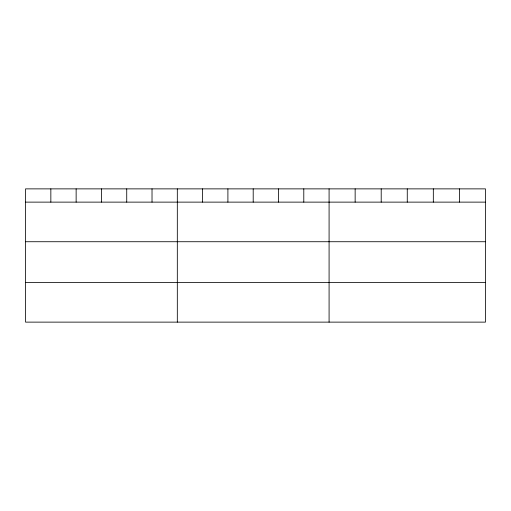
<?xml version="1.0" encoding="UTF-8"?>
<svg xmlns="http://www.w3.org/2000/svg" width="511" height="511" viewBox="0 0 511 511"><rect width="100%" height="100%" fill="white"/><g stroke="black" fill="none" stroke-linecap="round" stroke-linejoin="round"><path stroke-width="0.77" d="M485.45 202.126L485.45 322.128L25.55 322.128L25.55 188.872L485.45 188.872L485.45 202.126L25.55 202.126M25.55 241.729L485.45 241.729M25.55 282.532L485.45 282.532M459.389 188.872L459.389 202.126M433.328 188.872L433.328 202.126M407.267 188.872L407.267 202.126M381.206 188.872L381.206 202.126M355.145 188.872L355.145 202.126M329.084 188.872L329.084 322.128M303.79 188.872L303.79 202.126M278.495 188.872L278.495 202.126M253.201 188.872L253.201 202.126M227.906 188.872L227.906 202.126M202.612 188.872L202.612 202.126M177.317 188.872L177.317 322.128M152.023 188.872L152.023 202.126M126.728 188.872L126.728 202.126M101.434 188.872L101.434 202.126M76.139 188.872L76.139 202.126M50.844 188.872L50.844 202.126"/></g></svg>
